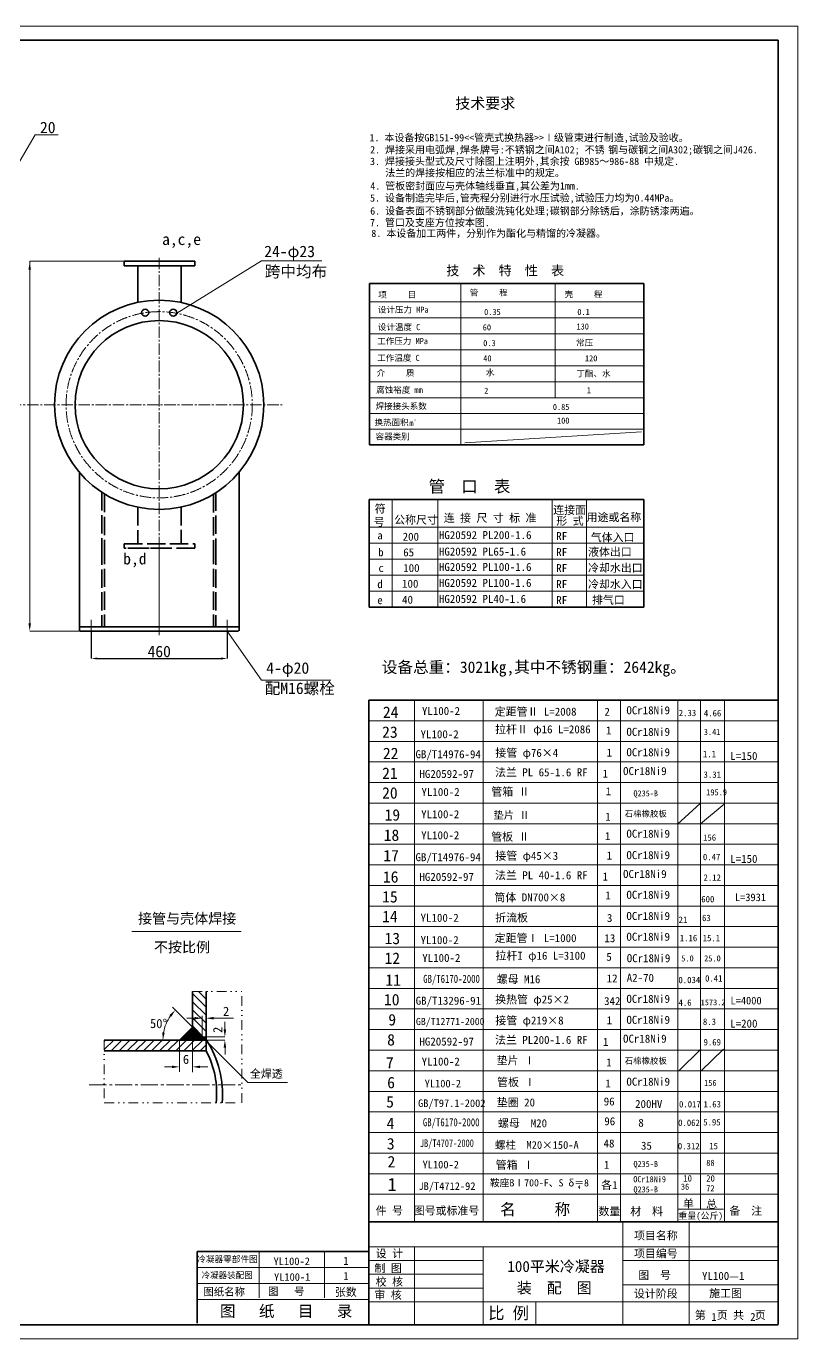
# Model space of a CAD drawing. Extents: x 0 to 12632, y 0 to 8607.
# Drawn here: x 7573 to 12632, y 0 to 8607 of the extents above; entities that cross this region are included whole.
import ezdxf

# ---------------------------------------------------------------- set-up
doc = ezdxf.new("R2010")
doc.units = 0
doc.header["$MEASUREMENT"] = 0
for name, pattern in [('ACAD_ISO02W100', [15, 12, -3]), ('CENTER2', [1.125, 0.75, -0.125, 0.125, -0.125]), ('DIVIDE2', [15.875, 6.35, -3.175, 0, -3.175, 0, -3.175])]:
    doc.linetypes.add(name, pattern=pattern)
doc.layers.get('0').update_dxf_attribs({"linetype": 'CONTINUOUS', "lineweight": 20})
doc.layers.get('DEFPOINTS').update_dxf_attribs({"linetype": 'CONTINUOUS', "lineweight": 20})
for name, color, linetype, lineweight in [('1', 4, 'CONTINUOUS', 20), ('BIAOZHU', 5, 'CONTINUOUS', 20), ('FUZHU', 1, 'CONTINUOUS', 20), ('LUNKUO', 2, 'CONTINUOUS', 35), ('WANGXIAN', 4, 'CONTINUOUS', 20)]:
    doc.layers.add(name, color=color, linetype=linetype, lineweight=lineweight)
doc.styles.get("Standard").update_dxf_attribs({"font": 'SIMFANG.TTF', "height": 75})
doc.dimstyles.get("Standard").update_dxf_attribs({"dimtxt": 0.18, "dimasz": 0.18, "dimexe": 0.18, "dimexo": 0.0625, "dimgap": 0.09, "dimtad": 0, "dimtih": 1, "dimtoh": 1, "dimdec": 4, "dimzin": 0, "dimdsep": 46, "dimtxsty": 'Standard', "dimcen": 0.09, "dimadec": 0, "dimazin": 0, "dimtfac": 1, "dimtdec": 4, "dimtofl": 0, "dimtmove": 0, "dimatfit": 3, "dimfxl": 1, "dimtolj": 1, "dimtzin": 0, "dimarcsym": 0})

# ---------------------------------------------------------------- blocks, each defined once
blk = doc.blocks.new('*D11')
at = {"layer": 'DEFPOINTS', "color": 0}
for p in [(7998.9, 4641), (8890.8, 4641), (8890.8, 4461)]:
    blk.add_point(p, dxfattribs=at)
at = {"layer": 'WANGXIAN', "color": 0, "lineweight": -2}
for p, q in [((7998.9, 4640.9), (7998.9, 4460.9)), ((8890.8, 4640.9), (8890.8, 4460.9)), ((8038.9, 4461), (8850.8, 4461))]:
    blk.add_line(p, q, dxfattribs=at)
at = {"layer": 'WANGXIAN', "color": 0}
for points in [[(8038.9, 4467.7), (8038.9, 4454.4), (7998.9, 4461)], [(8850.8, 4467.7), (8850.8, 4454.4), (8890.8, 4461)]]:
    blk.add_solid(points, dxfattribs=at)
at = {"layer": 'WANGXIAN', "color": 0, "insert": (8444.9, 4506.5), "char_height": 75, "attachment_point": 5}
blk.add_mtext('\\A1;460', dxfattribs=at)

msp = doc.modelspace()

# ---------------------------------------------------------------- hatches: boundary and pattern name
at = {"layer": 'WANGXIAN'}
h = msp.add_hatch(dxfattribs=at)
h.set_pattern_fill('ANSI31', color=5, scale=300, angle=90, style=0)
h.set_pattern_definition([(135, (496.72, 407.025), (-26.5165, -26.5165), [])])
h.paths.add_polyline_path([(8663.51956, 2043.22477), (8727.91956, 1978.82477), (8750.59704, 1978.82477), (8752.31956, 1980.54729), (8752.31956, 2172.02477), (8752.31956, 2277.62477), (8663.51956, 2277.62477), (8663.51956, 2172.02477)])
h = msp.add_hatch(dxfattribs=at)
h.set_pattern_fill('ANSI37', color=5, scale=48, style=0)
h.set_pattern_definition([(45, (1614.7196, 44.425), (-4.2426407, 4.2426407), []), (135, (1614.7196, 44.425), (-4.2426407, -4.2426407), [])])
h.paths.add_polyline_path([(8752.31956, 1958.42477), (8752.31956, 1978.82477), (8727.11956, 1978.82477), (8663.51956, 2042.42477), (8579.51956, 1958.42477)])
h = msp.add_hatch(dxfattribs=at)
h.set_pattern_fill('ANSI31', color=5, scale=300, style=0)
h.set_pattern_definition([(45, (496.72, 407.025), (-26.5165, 26.5165), [])])
h.paths.add_polyline_path([(8752.31956, 1887.62477), (8752.31956, 1954.42477), (8748.31956, 1958.42477), (8085.11956, 1958.42477), (8085.11956, 1889.60052), (8087.0953, 1887.62477)])

# ---------------------------------------------------------------- linework, layer by layer
at = {"color": 5, "linetype": 'ByBlock'}
for p, q in [((8250.36161, 7065.66462), (7595.67823, 7065.66462)), ((7595.85823, 7065.66462), (7595.85823, 5833.48357)), ((7595.85823, 4690.98357), (7595.85823, 5718.48357)), ((7932.0855, 4640.98357), (7595.67823, 4640.98357)), ((8875.71956, 2029.02477), (8875.71956, 2079.02477)), ((8751.78206, 1979.02477), (8875.89956, 1979.02477)), ((8751.78206, 1959.02477), (8875.89956, 1959.02477))]:
    msp.add_line(p, q, dxfattribs=at)
at = {"color": 0, "linetype": 'ByBlock'}
for p, q in [((8676.71956, 2102.02477), (8626.71956, 2102.02477)), ((8726.71956, 2071.08727), (8726.71956, 2102.20477)), ((8751.71956, 2071.08727), (8751.71956, 2102.20477)), ((8801.71956, 2102.02477), (8932.96956, 2102.02477)), ((8578.71956, 1957.96227), (8578.71956, 1782.84477)), ((8662.71956, 1957.96227), (8662.71956, 1782.84477)), ((8528.71956, 1783.02477), (8478.71956, 1783.02477)), ((8712.71956, 1783.02477), (8762.71956, 1783.02477))]:
    msp.add_line(p, q, dxfattribs=at)
at = {"color": 5, "linetype": 'ByBlock'}
msp.add_arc((8748.96536, 1958.42477), 280.10862, 145.458902529, 169.758951096, dxfattribs=at)
for points in [[(7587.52489, 7010.36217), (7604.19156, 7010.36217), (7595.85823, 7060.36217)], [(7587.52489, 4690.98357), (7604.19156, 4690.98357), (7595.85823, 4640.98357)], [(8511.81915, 2122.56435), (8524.6496, 2111.92681), (8550.14699, 2155.73694)], [(8481.61937, 2007.48147), (8465.01922, 2008.96899), (8468.85674, 1958.42477)], [(8867.38622, 2029.02477), (8884.05289, 2029.02477), (8875.71956, 1979.02477)], [(8867.38622, 1909.02477), (8884.05289, 1909.02477), (8875.71956, 1959.02477)]]:
    msp.add_solid(points, dxfattribs=at)
at = {"color": 0, "linetype": 'ByBlock'}
for points in [[(8676.71956, 2110.35811), (8676.71956, 2093.69144), (8726.71956, 2102.02477)], [(8801.71956, 2110.35811), (8801.71956, 2093.69144), (8751.71956, 2102.02477)], [(8528.71956, 1791.35811), (8528.71956, 1774.69144), (8578.71956, 1783.02477)], [(8712.71956, 1791.35811), (8712.71956, 1774.69144), (8662.71956, 1783.02477)]]:
    msp.add_solid(points, dxfattribs=at)
at = {"layer": '1'}
msp.add_line((8265.71956, 2671.02477), (8982.71956, 2671.02477), dxfattribs=at)
at = {"layer": 'BIAOZHU'}
for p, q in [((6854.9882, 6563.7498), (7630.85827, 7895.91294)), ((7781.35828, 7895.91294), (7630.85827, 7895.91294)), ((10422.86028, 6920.16414), (10422.86028, 6170.16414)), ((11041.6103, 6917.16415), (11041.6103, 6170.16414)), ((9822.86028, 6800.16414), (11622.86028, 6800.16414)), ((9822.86028, 6695.16414), (11622.86028, 6695.16414)), ((9822.86028, 6590.16414), (11622.86028, 6590.16414)), ((9822.86028, 6485.16414), (11622.86028, 6485.16414)), ((9822.86028, 6380.16414), (11622.86028, 6380.16414)), ((9822.86028, 6275.16414), (11622.86028, 6275.16414)), ((9822.86028, 6170.16414), (11622.86028, 6170.16414)), ((9822.86028, 6170.16414), (11380.61028, 6170.16414)), ((10422.86028, 6170.16414), (10422.86028, 5862.66414)), ((9822.86028, 6066.66417), (11622.86028, 6066.66417)), ((9822.86028, 5964.66417), (11380.61028, 5964.66417)), ((9822.86028, 5964.66417), (11622.86028, 5964.66417)), ((10448.17542, 5876.1595), (11606.36095, 5946.56788)), ((9972.15722, 5502.89183), (9972.15722, 4797.89183)), ((10272.15722, 5502.89183), (10272.15722, 4797.89183)), ((11022.15722, 4797.89183), (11022.15722, 5502.89183)), ((11247.15722, 4797.89183), (11247.15722, 5502.89183)), ((9822.15722, 5322.89183), (11622.15722, 5322.89183)), ((9822.15722, 5217.89183), (11622.15722, 5217.89183)), ((9822.15722, 5112.89183), (11622.15722, 5112.89183)), ((9822.15722, 5007.89183), (11622.15722, 5007.89183)), ((9822.15722, 4902.89183), (11622.15722, 4902.89183)), ((10119.71954, 4187.48356), (10119.71954, 767.48356)), ((10569.71954, 4187.48356), (10569.71954, 767.48356)), ((11319.71954, 4187.48356), (11319.71954, 767.48356)), ((11469.71954, 4187.48356), (11469.71954, 767.48356)), ((11844.71954, 4187.48356), (11844.71954, 767.48356)), ((11994.71954, 4187.48356), (11994.71954, 850.73356)), ((12152.21954, 4187.48356), (12152.21954, 767.48356)), ((12497.96954, 4052.48356), (9819.71954, 4052.48356)), ((12497.96954, 3917.48356), (9819.71954, 3917.48356)), ((12497.96954, 3917.48356), (9819.71954, 3917.48356)), ((12497.96954, 3782.48356), (9819.71954, 3782.48356)), ((12497.96954, 3647.48356), (9819.71954, 3647.48356)), ((12497.96954, 3512.48356), (9819.71954, 3512.48356)), ((11843.71956, 3374.42895), (11991.71956, 3509.42895)), ((11994.71956, 3377.42895), (12148.71956, 3506.42895)), ((12497.96954, 3377.48356), (9819.71954, 3377.48356)), ((12497.96954, 3242.48356), (9819.71954, 3242.48356)), ((12497.96954, 3107.48356), (9819.71954, 3107.48356)), ((12497.96954, 2972.48356), (9819.71954, 2972.48356)), ((12497.96954, 2837.48356), (9819.71954, 2837.48356)), ((12497.96954, 2702.48356), (9819.71954, 2702.48356)), ((12497.96954, 2567.48356), (9819.71954, 2567.48356)), ((12497.96954, 2432.48356), (9819.71954, 2432.48356)), ((12497.96954, 2297.48356), (9819.71954, 2297.48356)), ((8663.71956, 2043.02477), (8531.71956, 2174.02477)), ((12497.96954, 2162.48356), (9819.71954, 2162.48356)), ((8726.13038, 1979.81395), (8726.13038, 2116.82477)), ((8663.71956, 2043.02477), (9025.71956, 1681.02477)), ((12497.96954, 2027.48356), (9819.71954, 2027.48356)), ((8876.71956, 1916.02477), (8876.71956, 1863.02477)), ((11850.93115, 1756.62358), (11996.93115, 1898.62358)), ((11998.71956, 1756.62358), (12144.71956, 1898.62358)), ((12497.96954, 1892.48356), (9819.71954, 1892.48356)), ((8578.71956, 1783.02477), (8578.71956, 1750.02477)), ((8662.71956, 1782.84477), (8662.71956, 1748.02477)), ((12497.96954, 1757.48356), (9819.71954, 1757.48356)), ((9025.71956, 1681.02477), (9286.65408, 1681.02477)), ((12497.96954, 1622.48356), (9819.71954, 1622.48356)), ((12497.96954, 1487.48356), (9819.71954, 1487.48356)), ((12497.96954, 1352.48356), (9819.71954, 1352.48356)), ((12497.96954, 1217.48356), (9819.71954, 1217.48356)), ((12497.96954, 1082.48356), (9819.71954, 1082.48356)), ((12497.96954, 947.48356), (9819.71954, 947.48356)), ((11844.71954, 850.73356), (12144.71954, 850.73356)), ((11485.75112, 767.48356), (11485.75112, 92.48356)), ((11919.71954, 767.48356), (11919.71954, 92.48356)), ((9099.71956, 570.98357), (9099.71956, 267.98357)), ((9529.71956, 570.98357), (9529.71956, 267.98357)), ((12502.46956, 602.48356), (9819.71954, 602.48356)), ((10119.71954, 602.48356), (10119.71954, 92.48356)), ((10569.71954, 602.48356), (10569.71954, 92.48356)), ((9819.71954, 467.48356), (8694.71954, 467.48356)), ((10569.71954, 512.48356), (9819.71954, 512.48356)), ((12502.46956, 512.48356), (11485.75112, 512.48356)), ((9819.71954, 362.48356), (8694.71954, 362.48356)), ((10569.71954, 422.48356), (9819.71954, 422.48356)), ((12502.46956, 352.73356), (11485.75112, 352.73356)), ((10569.71954, 332.48356), (9819.71954, 332.48356)), ((9819.71954, 257.48356), (8694.71954, 257.48356)), ((12502.46956, 242.48356), (9819.71954, 242.48356)), ((10914.71954, 242.48356), (10914.71954, 92.48356))]:
    msp.add_line(p, q, dxfattribs=at)
at = {"layer": 'BIAOZHU', "color": 5}
msp.add_line((7595.85823, 5718.48357), (7595.85823, 5933.98357), dxfattribs=at)
at = {"layer": 'BIAOZHU'}
msp.add_lwpolyline([(0, 8607.27644), (12631.65646, 8607.27644), (12631.65646, 0), (0, 0)], close=True, dxfattribs=at)
at = {"layer": 'DEFPOINTS', "color": 5, "linetype": 'ByBlock'}
for p in [(7595.85823, 4640.98357), (8875.71956, 1959.02477)]:
    msp.add_point(p, dxfattribs=at)
at = {"layer": 'DEFPOINTS', "color": 0, "linetype": 'ByBlock'}
for p in [(8126.85823, 4640.98357), (8726.71956, 2071.02477), (8751.71956, 2102.02477), (8751.71956, 2071.02477), (8663.71956, 2043.02477), (8250.71956, 1958.42477), (8578.71956, 1958.02477), (8662.71956, 1958.02477), (8751.71956, 1979.02477), (8751.71956, 1959.02477), (8754.71956, 1958.42477), (8662.71956, 1783.02477)]:
    msp.add_point(p, dxfattribs=at)
at = {"layer": 'FUZHU', "color": 6, "linetype": 'CENTER2', "ltscale": 100}
for p, q in [((8444.85823, 5889.33984), (8444.85823, 7088.77247)), ((7353.20946, 6124.98357), (9251.76986, 6124.98357)), ((8444.85823, 5182.98357), (8444.85823, 5889.33984))]:
    msp.add_line(p, q, dxfattribs=at)
at = {"layer": 'FUZHU', "color": 6}
msp.add_line((8444.85823, 5182.98357), (8444.85823, 4614.98357), dxfattribs=at)
at = {"layer": 'FUZHU', "color": 6, "linetype": 'CENTER2', "ltscale": 150}
msp.add_line((7986.71956, 1665.62477), (8983.91956, 1665.62477), dxfattribs=at)
at = {"layer": 'FUZHU', "color": 6, "linetype": 'CENTER2', "ltscale": 100}
msp.add_circle((8444.85823, 6124.98357), 610.6343, dxfattribs=at)
at = {"layer": 'LUNKUO', "color": 4}
for p, q in [((496.71956, 8514.98357), (12502.46956, 8514.98357)), ((12502.46956, 8514.98357), (12502.46956, 92.48356)), ((8215.30751, 7066.30061), (8215.30751, 7036.61066)), ((8678.40895, 7066.30061), (8215.30751, 7066.30061)), ((8678.40895, 7066.30061), (8678.40895, 7036.61066)), ((8215.30751, 7036.61066), (8678.40895, 7036.61066)), ((8304.99935, 6796.79534), (8304.99935, 7036.61066)), ((8588.71711, 6795.95017), (8588.71711, 7036.61066)), ((11622.86028, 6920.16414), (9822.86028, 6920.16414)), ((9822.86028, 6920.16414), (9822.86028, 5862.66414)), ((11622.86028, 6170.16414), (11622.86028, 6920.16414)), ((11622.86028, 6170.16414), (11622.86028, 5862.66414)), ((9822.86028, 5862.66414), (11622.86028, 5862.66414)), ((8968.85823, 5681.90845), (8968.85823, 5179.98357)), ((7922.85823, 5679.55393), (7922.85823, 4642.98357)), ((11622.15722, 5502.89183), (9822.15722, 5502.89183)), ((9822.15722, 5502.89183), (9822.15722, 4797.89183)), ((11622.15722, 4797.89183), (11622.15722, 5502.89183)), ((8968.85823, 5179.98357), (8968.85823, 4642.98357)), ((9822.15722, 4797.89183), (11622.15722, 4797.89183)), ((7923.85823, 4668.98357), (8968.85823, 4668.98357)), ((7926.85823, 4640.98357), (8963.85823, 4640.98357)), ((9819.71954, 4187.48356), (9819.71954, 767.48356)), ((12497.96954, 4187.48356), (9819.71954, 4187.48356)), ((8663.51956, 2277.62477), (8663.51956, 2042.42477)), ((8752.31956, 1887.62477), (8752.31956, 2277.62477)), ((8663.51956, 2042.42477), (8575.91956, 1954.82477)), ((8663.51956, 2042.42477), (8727.11956, 1978.82477)), ((8754.71956, 1958.42477), (8085.11956, 1958.42477)), ((8727.11956, 1978.82477), (8752.31956, 1978.82477)), ((8085.11956, 1887.62477), (8752.31956, 1887.62477)), ((12502.46956, 767.48356), (9819.71954, 767.48356)), ((9819.71954, 767.48356), (9819.71954, 92.48356)), ((9819.71954, 572.48356), (8694.71954, 572.48356)), ((8694.71954, 572.48356), (8694.71954, 102.98357)), ((12502.46956, 92.02654), (496.71956, 92.02654))]:
    msp.add_line(p, q, dxfattribs=at)
at = {"layer": 'LUNKUO', "linetype": 'ACAD_ISO02W100', "ltscale": 10}
for p, q in [((8068.85823, 5550.94911), (8068.85823, 5194.98357)), ((8085.85823, 5540.16688), (8085.85823, 5199.98357)), ((8799.85823, 5537.73016), (8799.85823, 5199.98357)), ((8816.85823, 5548.34888), (8816.85823, 5194.98357)), ((8304.99935, 5453.1718), (8304.99935, 5213.35647)), ((8588.71711, 5454.01696), (8588.71711, 5213.35647)), ((8068.85823, 5194.98357), (8068.85823, 4673.98357)), ((8085.85823, 5199.98357), (8085.85823, 4670.98357)), ((8215.30751, 5213.35647), (8678.40895, 5213.35647)), ((8215.30751, 5183.66652), (8215.30751, 5213.35647)), ((8678.40895, 5183.66652), (8215.30751, 5183.66652)), ((8238.85823, 5183.66652), (8446.85823, 5183.66652)), ((8678.40895, 5183.66652), (8678.40895, 5213.35647)), ((8799.85823, 5199.98357), (8799.85823, 4670.98357)), ((8816.85823, 5194.98357), (8816.85823, 4673.98357))]:
    msp.add_line(p, q, dxfattribs=at)
at = {"layer": 'LUNKUO'}
msp.add_line((8250.71956, 1958.42477), (8754.71956, 1958.42477), dxfattribs=at)
at = {"layer": 'LUNKUO', "color": 4}
for centre, radius in [((8444.85823, 6124.98357), 686.21539), ((8352.85823, 6728.91841), 23), ((8536.85823, 6728.91841), 23), ((8444.85823, 6124.98357), 552)]:
    msp.add_circle(centre, radius, dxfattribs=at)
for centre, radius, start, end in [((8212.01356, 1604.70074), 647.80436, 354.980814183, 33.09543957), ((8242.28456, 1612.88071), 579.32719, 353.572237518, 28.310320075)]:
    msp.add_arc(centre, radius, start, end, dxfattribs=at)
at = {"layer": 'WANGXIAN', "color": 5}
for p, q in [((8559.47985, 6724.76363), (9116.25863, 7069.39162)), ((9116.25863, 7069.39162), (9511.69742, 7069.39162)), ((8890.81796, 4640.92107), (9116.12221, 4318.66451)), ((9116.12221, 4318.66451), (9569.17652, 4318.66451))]:
    msp.add_line(p, q, dxfattribs=at)
at = {"layer": 'WANGXIAN', "color": 6}
for p, q in [((7998.8985, 4715.39492), (7998.8985, 4575.50214)), ((8890.81796, 4715.39492), (8890.81796, 4575.50214))]:
    msp.add_line(p, q, dxfattribs=at)
at = {"layer": 'WANGXIAN', "color": 6, "linetype": 'DIVIDE2', "ltscale": 10}
for p, q in [((8663.51956, 2277.62477), (8987.51956, 2277.62477)), ((8987.51956, 1548.02477), (8987.51956, 2277.62477)), ((8085.11956, 1958.42477), (8085.11956, 1548.02477)), ((8085.11956, 1548.02477), (8987.51956, 1548.02477))]:
    msp.add_line(p, q, dxfattribs=at)
at = {"layer": 'WANGXIAN'}
for p, q in [((8750.59704, 1978.82477), (8752.31956, 1980.54729)), ((8751.5952, 1978.82477), (8752.31956, 1979.54913)), ((8754.51478, 1958.42477), (8752.31956, 1960.62)), ((8087.0953, 1887.62477), (8085.11956, 1889.60052))]:
    msp.add_line(p, q, dxfattribs=at)

# ---------------------------------------------------------------- texts
at = {"color": 0, "linetype": 'ByBlock', "char_height": 60, "attachment_point": 5}
for s, insert in [('\\A1;2', (8883.41361, 2147.60451)), ('\\A1;6', (8620.58907, 1831.7596))]:
    msp.add_mtext(s, dxfattribs=dict(at, insert=insert))
at = {"color": 5, "linetype": 'ByBlock', "insert": (8440.67496, 2066.61124), "char_height": 60, "attachment_point": 5, "rotation": 359.250319667}
msp.add_mtext('\\A1;50°', dxfattribs=at)
at = {"layer": '1'}
msp.add_text('接管与壳体焊接', height=67.5, dxfattribs=at).set_placement((8305.7302, 2722.77477))
at = {"layer": 'BIAOZHU'}
for s, height, p in [('20', 75, (7663.23152, 7906.13471)), ('a,c,e', 75, (8463.85823, 7172.63603)), ('技  术  特  性  表', 63, (10326.86028, 6973.41414)), ('管     程', 40, (10481.3603, 6840.41415)), ('项     目', 40, (9881.3603, 6826.41415)), ('项目', 0.15, (9924.8603, 6840.66415)), ('壳     程', 40, (11102.3603, 6829.41415)), ('设计压力 MPa', 40, (9878.3603, 6728.41415)), ('0.35', 40, (10575.3603, 6713.41415)), ('0.1', 40, (11186.3603, 6713.41415)), ('设计温度 C', 40, (9878.3603, 6614.41415)), ('60', 40, (10566.3603, 6612.41415)), ('130', 40, (11181.02552, 6618.41415)), ('工作压力 MPa', 40, (9874.3603, 6522.41415)), ('0.3', 40, (10569.3603, 6509.41415)), ('常压', 40, (11178.3603, 6512.41415)), ('工作温度 C', 40, (9874.3603, 6412.41415)), ('40', 40, (10569.3603, 6409.41415)), ('120', 40, (11236.3603, 6409.41415)), ('介     质', 40, (9870.3603, 6313.41415)), ('水', 40, (10586.87714, 6316.41415)), ('丁酯、水', 40, (11180.22881, 6309.41415)), ('腐蚀裕度 mm', 40, (9867.3603, 6202.41415)), ('2', 40, (10575.3603, 6197.41415)), ('1', 40, (11248.3603, 6200.41415)), ('焊接接头系数', 40, (9863.3603, 6095.41415)), ('0.85', 40, (11025.83591, 6090.41415)), ('换热面积 ', 40, (9856.3603, 5989.41415)), ('2', 15, (10115.3603, 6015.66415)), ('100', 40, (11053.3603, 6001.41415)), ('容器类别', 40, (9863.3603, 5896.41415)), ('m', 40, (10084.3603, 5985.41415)), ('管  口  表', 78.75, (10211.03222, 5550.14183)), ('符', 52.5, (9858.15722, 5417.39183)), ('连接面', 52.5, (11028.15722, 5408.39183)), ('号', 52.5, (9850.65722, 5330.39183)), ('公称尺寸', 52.5, (9985.65722, 5344.64183)), ('连 接 尺 寸 标 准', 52.5, (10310.40722, 5356.64183)), ('形 式', 52.5, (11048.40722, 5337.14183)), ('用途或名称', 52.5, (11247.15722, 5361.14183)), ('a', 52.5, (9874.65722, 5242.64183)), ('200', 52.5, (10041.15722, 5233.64183)), ('HG20592 PL200-1.6', 52.5, (10278.90722, 5244.14183)), ('RF', 52.5, (11048.40722, 5237.39183)), ('气体入口', 52.5, (11274.90722, 5229.14183)), ('b', 52.5, (9880.55198, 5131.64183)), ('65', 52.5, (10044.90722, 5130.89183)), ('HG20592 PL65-1.6', 52.5, (10278.90722, 5136.02099)), ('RF', 52.5, (11048.40722, 5132.39183)), ('液体出口', 52.5, (11256.90722, 5133.89183)), ('b,d', 75, (8208.85823, 5077.66652)), ('100', 52.5, (10044.90722, 5028.14183)), ('HG20592 PL100-1.6', 52.5, (10278.90722, 5035.1082)), ('RF', 52.5, (11048.40722, 5027.39183)), ('冷却水出口', 52.5, (11256.90722, 5028.89183)), ('c', 52.5, (9882.15722, 5028.89183)), ('d', 52.5, (9874.65722, 4922.39183)), ('100', 52.5, (10037.40722, 4925.39183)), ('HG20592 PL100-1.6', 52.5, (10278.90722, 4930.59138)), ('RF', 52.5, (11048.40722, 4922.39183)), ('冷却水入口', 52.5, (11256.90722, 4921.64183)), ('e', 52.5, (9874.65722, 4817.39183)), ('40', 52.5, (10037.40722, 4820.39183)), ('HG20592 PL40-1.6', 52.5, (10278.90722, 4825.59138)), ('RF', 52.5, (11048.40722, 4817.39183)), ('排气口', 52.5, (11282.40722, 4818.89183)), ('设备总重：3021kg,其中不锈钢重：2642kg。', 75, (9904.50535, 4366.85475)), ('24', 75, (9911.46954, 4071.23356)), ('YL100-2', 52.5, (10167.57072, 4090.7405)), ('定距管Ⅱ L=2008', 52.5, (10644.71954, 4086.23356)), ('2', 52.5, (11363.96954, 4085.48356)), ('OCr18Ni9', 52.5, (11508.21954, 4095.23751)), ('2.33', 42, (11851.46954, 4082.95894)), ('4.66', 42, (12016.21954, 4081.48356)), ('23', 75, (9906.46954, 3940.98356)), ('YL100-2', 52.5, (10158.71954, 3938.23356)), ('拉杆Ⅱ φ16 L=2086', 52.5, (10647.57072, 3970.4905)), ('1', 52.5, (11374.57072, 3963.2405)), ('OCr18Ni9', 52.5, (11508.21954, 3953.77773)), ('3.41', 40, (12015.57074, 3958.94845)), ('22', 75, (9911.46954, 3801.23356)), ('接管 φ76×4', 52.5, (10648.96954, 3815.87358)), ('OCr18Ni9', 52.5, (11508.21954, 3820.24199)), ('GB/T14976-94', 52.5, (10125.45279, 3806.87358)), ('1', 52.5, (11378.96954, 3817.37358)), ('1.1', 42, (12009.91954, 3813.42358)), ('L=150', 52.5, (12188.96954, 3795.62358)), ('21', 75, (9906.46954, 3670.98356)), ('HG20592-97', 52.5, (10151.21954, 3677.87358)), ('法兰 PL 65-1.6 RF', 52.5, (10646.71954, 3688.37358)), ('1', 52.5, (11351.50281, 3679.69309)), ('OCr18Ni9', 52.5, (11486.21954, 3696.62358)), ('3.31', 42, (12013.91954, 3678.62358)), ('20', 75, (9906.46954, 3541.73356)), ('管箱 Ⅱ', 52.5, (10622.96954, 3561.59331)), ('YL100-2', 52.5, (10164.71954, 3559.34331)), ('1', 52.5, (11372.96954, 3563.84331)), ('Q235-B', 39.375, (11554.46954, 3556.68698)), ('195.9', 40, (12031.72143, 3563.89721)), ('19', 75, (9922.46954, 3397.73356)), ('YL100-2', 52.5, (10162.71954, 3413.67894)), ('垫片 Ⅱ', 50, (10635.71956, 3409.42895)), ('1', 52.5, (11369.21954, 3397.42894)), ('18', 75, (9916.96954, 3264.98356)), ('YL100-2', 52.5, (10162.71954, 3275.67894)), ('管板 Ⅱ', 52.5, (10622.21954, 3266.17894)), ('1', 52.5, (11368.46954, 3269.92894)), ('OCr18Ni9', 52.5, (11508.21954, 3285.85593)), ('156', 42, (12010.91954, 3265.82894)), ('17', 75, (9914.46954, 3130.98356)), ('GB/T14976-94', 52.5, (10125.45279, 3131.87358)), ('接管 φ45×3', 52.5, (10648.96954, 3140.87358)), ('1', 52.5, (11378.96954, 3142.37358)), ('OCr18Ni9', 52.5, (11508.21954, 3145.24199)), ('0.47', 42, (12009.91954, 3138.42358)), ('L=150', 52.5, (12188.96954, 3120.62358)), ('16', 75, (9911.46954, 2991.23356)), ('HG20592-97', 52.5, (10151.21954, 3002.87358)), ('法兰 PL 40-1.6 RF', 52.5, (10646.71954, 3013.37358)), ('1', 52.5, (11351.50281, 3004.69309)), ('OCr18Ni9', 52.5, (11486.21954, 3021.62358)), ('2.12', 42, (12013.91954, 3003.62358)), ('15', 75, (9906.46954, 2860.98356)), ('筒体 DN700×8', 52.5, (10642.96954, 2868.23356)), ('1', 52.5, (11369.46954, 2881.48356)), ('OCr18Ni9', 52.5, (11508.21954, 2885.23303)), ('600', 42, (11999.21954, 2862.08356)), ('L=3931', 50, (12219.71956, 2869.98357)), ('14', 75, (9906.46954, 2731.73356)), ('YL100-2', 52.5, (10158.71954, 2734.23356)), ('折流板', 52.5, (10648.21954, 2735.23356)), ('3', 52.5, (11380.46954, 2733.23356)), ('OCr18Ni9', 52.5, (11508.21954, 2746.18286)), ('21', 42, (11850.71954, 2727.23356)), ('63', 42, (12003.97149, 2738.78356)), ('13', 75, (9922.46954, 2587.73356)), ('YL100-2', 52.5, (10158.71954, 2588.23356)), ('定距管Ⅰ L=1000', 52.5, (10644.71954, 2601.23356)), ('13', 52.5, (11363.96954, 2600.48356)), ('OCr18Ni9', 52.5, (11508.21954, 2610.23751)), ('1.16', 42, (11858.3646, 2606.80131)), ('15.1', 42, (12008.3646, 2606.80131)), ('12', 75, (9922.46954, 2457.98356)), ('YL100-2', 52.5, (10169.79465, 2471.20277)), ('拉杆I φ16 L=3100', 52.5, (10649.79465, 2485.95277)), ('5', 52.5, (11376.79465, 2478.70277)), ('OCr18Ni9', 52.5, (11510.44346, 2469.23999)), ('5.0', 40, (11867.79467, 2474.41072)), ('25.0', 40, (12017.79467, 2474.41072)), ('11', 75, (9927.71954, 2314.73356)), ('螺母 M16', 52.5, (10658.04465, 2331.70277)), ('12', 52.5, (11378.79465, 2336.95277)), ('A2-70', 52.5, (11510.44346, 2340.72391)), ('0.41', 42, (12023.99465, 2342.35277)), ('10', 75, (9918.71954, 2186.48356)), ('GB/T13296-91', 52.5, (10126.50586, 2190.62358)), ('换热管 φ25×2', 52.5, (10647.71954, 2198.62358)), ('342', 52.5, (11361.96954, 2188.37358)), ('OCr18Ni9', 52.5, (11508.21954, 2202.73974)), ('L=4000', 50, (12190.71956, 2192.62358)), ('1573.2', 38, (11995.20911, 2187.1739)), ('9', 75, (9947.21954, 2054.48356)), ('GB/T12771-2000', 47.25, (10128.17974, 2056.91771)), ('接管 φ219×8', 52.5, (10648.96954, 2060.87358)), ('1', 52.5, (11378.96954, 2062.37358)), ('OCr18Ni9', 52.5, (11508.21954, 2065.24199)), ('8.3', 42, (12009.91954, 2058.42358)), ('L=200', 52.5, (12188.96954, 2040.62358)), ('8', 75, (9939.71954, 1923.23356)), ('法兰 PL200-1.6 RF', 52.5, (10646.71954, 1933.37358)), ('OCr18Ni9', 52.5, (11486.21954, 1941.62358)), ('HG20592-97', 52.5, (10151.21954, 1922.87358)), ('1', 52.5, (11354.48036, 1920.52095)), ('9.69', 42, (12013.91954, 1923.62358)), ('7', 75, (9931.46954, 1772.48356)), ('YL100-2', 52.5, (10165.76954, 1791.62358)), ('垫片 Ⅰ', 52.5, (10657.46954, 1799.12358)), ('1', 52.5, (11375.96954, 1785.62358)), ('全焊透', 52.5, (9039.93276, 1711.44249)), ('6', 75, (9939.71954, 1642.73356)), ('YL100-2', 50, (10185.71956, 1648.62358)), ('管板 Ⅰ ', 52.5, (10660.46954, 1656.62358)), ('1', 52.5, (11370.21954, 1648.37358)), ('OCr18Ni9', 52.5, (11508.21954, 1659.62358)), ('156', 40, (12017.51956, 1657.82358)), ('5', 75, (9932.96954, 1515.98356)), ('GB/T97.1-2002', 50, (10142.12364, 1519.62358)), ('垫圈 20', 52.5, (10658.71954, 1523.12358)), ('96', 52.5, (11359.46954, 1529.87358)), ('200HV', 52.5, (11565.21954, 1513.37358)), ('0.017', 42, (11853.25814, 1517.02358)), ('1.63', 42, (12014.11842, 1517.02358)), ('4', 75, (9935.96954, 1374.98356)), ('螺母  M20', 52.5, (10666.21954, 1386.95691)), ('96', 52.5, (11363.21954, 1400.12358)), ('8', 52.5, (11586.21954, 1390.37358)), ('0.062', 42, (11847.36796, 1395.58221)), ('5.95', 42, (12011.84647, 1398.96473)), ('3', 75, (9937.46954, 1241.48356)), ('螺柱  M20×150-A', 50.4, (10646.87953, 1245.52358)), ('48', 52.5, (11358.46954, 1254.62358)), ('35', 52.5, (11603.96954, 1239.87358)), ('0.312', 42, (11845.61555, 1241.80196)), ('15', 42, (12051.46954, 1243.12358)), ('2', 75, (9941.96954, 1123.73356)), ('YL100-2', 50, (10171.80129, 1116.99944)), ('管箱 Ⅰ', 52.5, (10650.80126, 1113.66076)), ('1', 52.5, (11360.55126, 1114.41076)), ('Q235-B', 39.375, (11554.46954, 1126.68696)), ('88', 40, (12031.72143, 1133.89719)), ('1', 86.625, (9942.49454, 968.48356)), ('鞍座BⅠ700-F、S δ＝8', 47.25, (10612.69454, 999.00856)), ('各1', 52.5, (11342.96954, 981.98356)), ('OCr18Ni9', 39.375, (11553.30821, 1026.55338)), ('10', 42, (11881.04525, 1030.73356)), ('20', 42, (12031.46954, 1030.73356)), ('JB/T4712-92', 50, (10144.71956, 975.98357)), ('Q235-B', 39.375, (11554.46954, 959.79606)), ('36', 40, (11865.58356, 977.48929)), ('72', 40, (12031.72143, 967.0063)), ('件 号', 52.5, (9864.71954, 813.98356)), ('图号或标准号 ', 52.5, (10113.71954, 813.98356)), ('名     称', 75, (10679.96954, 811.73356)), ('数量', 52.5, (11324.96954, 809.55856)), ('材  料', 52.5, (11533.46954, 809.48356)), ('单', 52.5, (11879.21954, 860.48356)), ('总', 52.5, (12031.46954, 856.73356)), ('备  注', 52.5, (12183.71954, 812.48356)), ('重量(公斤)', 42, (11848.46954, 785.48356)), ('项目名称 ', 52.5, (11558.21954, 650.48356)), ('冷凝器零部件图', 40.5, (8693.75956, 501.44357)), ('YL100-2', 50, (9194.71956, 482.98357)), ('1', 52.5, (9651.46954, 484.73356)), ('设 计', 52.5, (9864.71954, 532.73356)), ('100平米冷凝器', 72, (10728.11872, 437.97515)), ('项目编号', 52.5, (11558.21954, 532.73356)), ('冷凝器装配图', 40, (8722.71956, 396.78357)), ('1', 52.5, (9651.46954, 384.98356)), ('制 图', 52.5, (9856.46954, 435.98356)), ('图  号', 52.5, (11585.96954, 390.98356)), ('YL100—1', 52.5, (12003.71954, 385.73356)), ('YL100-1', 50, (9197.71956, 379.98357)), ('校 核', 52.5, (9864.71954, 347.48356)), ('装  配  图', 72, (10789.8307, 297.62176)), ('图纸名称', 50, (8734.71956, 282.98357)), ('图   号', 50, (9158.71956, 285.98357)), ('张数', 52.5, (9596.71954, 279.98356)), ('审 核', 52.5, (9855.71954, 261.23356)), ('设计阶段', 52.5, (11557.46954, 269.48356)), ('施工图', 52.5, (12050.96954, 271.73356)), ('图   纸   目   录', 75, (8843.21954, 143.48356)), ('比 例', 78.75, (10601.59454, 128.85856)), ('第  页 共  页', 52.5, (11957.21954, 128.48356)), ('1', 52.5, (12063.71954, 116.48356)), ('2', 52.5, (12319.46954, 116.48356))]:
    msp.add_text(s, height=height, dxfattribs=at).set_placement(p)
at = {"layer": 'BIAOZHU', "width": 0.8}
for s, height, p in [('GB/T6170-2000', 52.5, (10176.04465, 2333.95277)), ('GB/T6170-2000', 52.5, (10173.82072, 1393.58223)), ('JB/T4707-2000', 50, (10154.3768, 1257.62358))]:
    msp.add_text(s, height=height, dxfattribs=at).set_placement(p)
at = {"layer": 'BIAOZHU'}
for s, p in [('0.034', (11849.40498, 2331.62743)), ('4.6', (11849.96954, 2183.12358))]:
    msp.add_text(s, height=42, rotation=0.24, dxfattribs=at).set_placement(p)
at = {"layer": 'BIAOZHU', "char_height": 39.375, "width": 998.6113, "attachment_point": 1}
for insert in [(11497.56743, 3462.14112), (11497.56743, 1842.14112)]:
    msp.add_mtext('石棉橡胶板', dxfattribs=dict(at, insert=insert))
at = {"layer": 'LUNKUO', "color": 5}
for s, height, p in [('技术要求', 71.982, (10386.15291, 8066.218)), ('1. 本设备按GB151-99<<管壳式换热器>>Ⅰ级管束进行制造,试验及验收。', 47.988, (9823.65787, 7852.60867)), ('3. 焊接接头型式及尺寸除图上注明外,其余按      ', 47.988, (9827.39027, 7697.47402)), ('2. 焊接采用电弧焊,焊条牌号:不锈钢之间A102; 不锈         ', 47.988, (9827.92347, 7773.43609)), ('GB985～986-88 中规定.', 47.988, (11167.21955, 7697.57107)), ('钢与碳钢之间A302;碳钢之间J426. ', 47.988, (11388.81352, 7773.20214)), ('法兰的焊接按相应的法兰标准中的规定。', 47.988, (9926.50997, 7622.51754)), ('4. 管板密封面应与壳体轴线垂直,其公差为1mm.', 47.988, (9828.98987, 7536.19549)), ('5. 设备制造完毕后,管壳程分别进行水压试验,试验压力均为0.44MPa。', 47.988, (9827.39027, 7457.28358)), ('6. 设备表面不锈钢部分做酸洗钝化处理;碳钢部分除锈后，涂防锈漆两遍。', 47.988, (9828.19007, 7372.2554)), ('7. 管口及支座方位按本图.', 47.988, (9827.12367, 7296.02671)), ('不按比例', 67.5, (8410.1411, 2534.72764))]:
    msp.add_text(s, height=height, dxfattribs=at).set_placement(p)
msp.add_text('2', height=60, rotation=90, dxfattribs=at).set_placement((8858.2522, 2005.33166))
at = {"layer": 'LUNKUO', "color": 5, "insert": (9835.97999, 7273.47976), "char_height": 47.988, "width": 1624.8585612, "attachment_point": 1}
msp.add_mtext('8. 本设备加工两件，分别作为酯化与精馏的冷凝器。', dxfattribs=at)
at = {"layer": 'WANGXIAN', "color": 5, "attachment_point": 1}
for s, insert, char_height, width in [('24-φ23', (9133.67634, 7168.27576), 75, 378.0211), ('跨中均布', (9137.24256, 7036.43241), 75, 424.3822), ('4-φ20', (9146.94697, 4436.10826), 75, 466.7218), ('配M16螺栓', (9136.72676, 4303.35401), 75, 466.7218), ('4', (11188.73565, 1007.04189), 25, 25.7406)]:
    msp.add_mtext(s, dxfattribs=dict(at, insert=insert, char_height=char_height, width=width))

# ---------------------------------------------------------------- dimensions: what is measured, and where the dimension line sits
at = {"layer": 'WANGXIAN', "color": 5}
dim = msp.add_linear_dim(base=(8890.81796, 4461.04442), p1=(7998.8985, 4640.98357), p2=(8890.81796, 4640.98357), text='460', dimstyle='Standard', override={"dimtxt": 25, "dimasz": 40, "dimgap": 8, "dimtad": 1, "dimtoh": 0}, dxfattribs=at)
dim.commit()
dim.dimension.update_dxf_attribs({"geometry": '*D11', "text_midpoint": (8444.85823, 4506.54442)})

doc.saveas('drawing.dxf')
